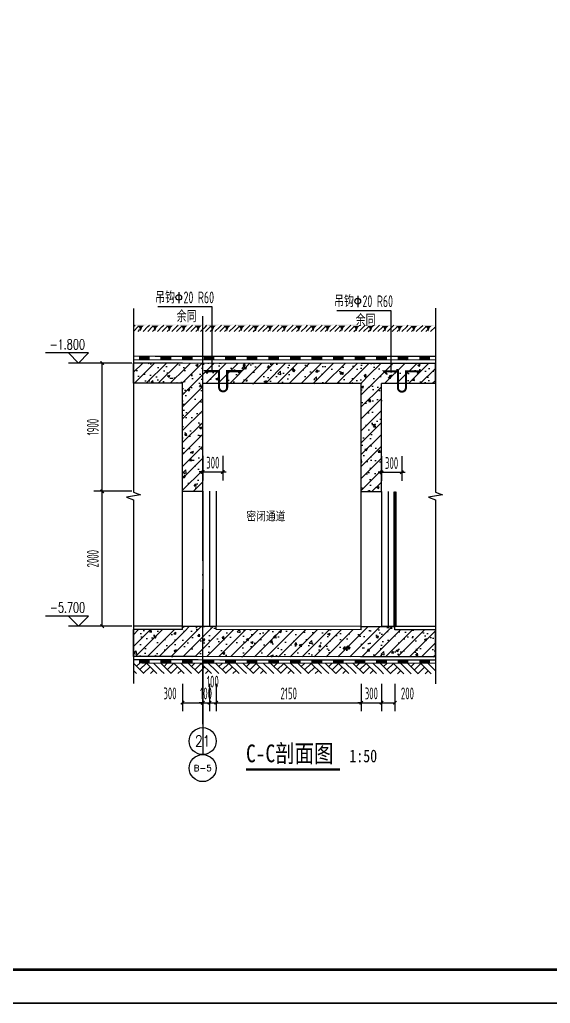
# Model space of a CAD drawing. Extents: x -473190 to 2138458, y -81875 to 2633646.
# Drawn here: x 1328830 to 1336696, y -52175 to -37595 of the extents above; entities that cross this region are included whole.
import ezdxf
from ezdxf.enums import TextEntityAlignment as Align

# ---------------------------------------------------------------- set-up
doc = ezdxf.new("R2010")
doc.units = 0
doc.header["$LTSCALE"] = 1000
doc.linetypes.add('DOTE', pattern=[2.42, 2, -0.2, 0.02, -0.2])
for name, color, linetype in [('$0$填充', 8, 'Continuous'), ('A_PLAN_DETAIL_zx', 41, 'Continuous'), ('AXIS', 3, 'Continuous'), ('AXIS_TEXT', 7, 'Continuous'), ('DIM_ELEV', 3, 'Continuous'), ('DIM_LEAD', 3, 'Continuous'), ('DIM_SYMB', 3, 'Continuous'), ('DOTE', 1, 'DOTE'), ('ECA_TK', 7, 'Continuous'), ('PUB_DIM', 3, 'Continuous'), ('PUB_HATCH', 8, 'Continuous'), ('PUB_TEXT', 7, 'Continuous'), ('RF-M', 4, 'Continuous'), ('RF-QT', 30, 'Continuous'), ('SURFACE', 6, 'Continuous'), ('tk', 7, 'Continuous'), ('可见线', 7, 'Continuous')]:
    doc.layers.add(name, color=color, linetype=linetype)
doc.layers.add('RF-WZ', color=110, linetype='Continuous', lineweight=0)
doc.styles.add('_TCH_AXIS', font='COMPLEX', dxfattribs={"bigfont": 'GBCBIG'})
doc.styles.add('_TCH_DIM', font='SIMPLEX', dxfattribs={"bigfont": 'GBCBIG'})
doc.styles.add('_TCH_DIM_T3', font='tssdeng.shx', dxfattribs={"width": 0.564706, "bigfont": '@@@tssdchn.shx'})
doc.styles.add('COMPLEX', font='COMPLEX.shx', dxfattribs={"width": 0.65})
doc.styles.add('KING-1', font='GBENOR', dxfattribs={"bigfont": 'GBCBIG'})
doc.styles.add('TYDG_01', font='', dxfattribs={"width": 0.8})
doc.styles.add('TYDG_02', font='TSSDENG', dxfattribs={"width": 0.8, "bigfont": 'TSSDCHN'})
doc.styles.get('TYDG_01').set_extended_font_data('SimSun')
doc.dimstyles.new('_TCH_ARCH&&50', dxfattribs={"dimtxt": 175, "dimasz": 50, "dimexe": 125, "dimexo": 150, "dimgap": 50, "dimtad": 1, "dimdec": 0, "dimzin": 0, "dimdsep": 46, "dimtxsty": '_TCH_DIM_T3', "dimblk": 'ARCHTICK', "dimcen": 0.09, "dimclrt": 7, "dimazin": 2, "dimtfac": 1, "dimtdec": 0, "dimtix": 1, "dimtmove": 2, "dimatfit": 3, "dimfxl": 0, "dimtolj": 1, "dimtzin": 0, "dimarcsym": 0})
pattern_1 = [(45, (-477544.96, -71625.69), (-88.388348, 88.388348), []), (50, (-477544.96, -71625.7), (358.63009, -31.376067), [37.5, -412.5]), (355, (-477544.96, -71625.7), (-69.37567, 376.09607), [30, -330]), (100.4514, (-477515.08, -71628.3), (289.25469, 344.71977), [31.870095, -350.571056]), (46.1842, (-477544.96, -71525.7), (533.62052, -82.75951), [56.25, -618.75]), (96.6356, (-477500.5, -71532.6), (467.33135, 487.05894), [47.80514, -525.8565]), (351.1842, (-477544.96, -71525.7), (467.33097, 487.0593), [45, -495]), (21, (-477494.96, -71550.7), (298.453526, -201.309445), [37.5, -412.5]), (326, (-477494.96, -71550.7), (121.657666, 362.57502), [30, -330]), (71.4514, (-477470.1, -71567.47), (420.111314, 161.26525), [31.870095, -350.571056]), (37.5, (-477544.96, -71625.69), (6.079928, 166.446927), [0, -326, 0, -335, 0, -331.25]), (7.5, (-477544.96, -71625.69), (131.534769, 197.205856), [0, -191, 0, -318.5, 0, -126.25]), (327.5, (-477656.46, -71625.69), (266.911218, -11.277436), [0, -125, 0, -390, 0, -517.5]), (317.5, (-477706.46, -71625.7), (291.593085, 50.05249), [0, -162.5, 0, -259, 0, -367.5])]

# ---------------------------------------------------------------- blocks, each defined once
blk = doc.blocks.new('10B_A1E图框')
at = {"layer": 'ECA_TK'}
blk.add_lwpolyline([(0, 0), (841, 0), (841, 594), (0, 594)], close=True, dxfattribs=at)
at = {"layer": 'ECA_TK', "const_width": 0.8}
blk.add_lwpolyline([(831, 10), (831, 584), (18, 584), (18, 10)], close=True, dxfattribs=at)
blk = doc.blocks.new('_ArchTick')
at = {"color": 0, "linetype": 'ByBlock', "const_width": 0.4}
blk.add_lwpolyline([(-0.5, -0.5), (0.5, 0.5)], dxfattribs=at)
blk = doc.blocks.new('*D2882')
at = {"layer": 'Defpoints', "color": 0, "transparency": 16777216}
for p in [(1331243, -47289), (1331543, -47289), (1331543, -47719)]:
    blk.add_point(p, dxfattribs=at)
at = {"layer": 'PUB_DIM', "color": 0, "lineweight": -2, "transparency": 16777216}
for p, q in [((1331243, -47439), (1331243, -47844)), ((1331543, -47439), (1331543, -47844)), ((1331243, -47719), (1331543, -47719))]:
    blk.add_line(p, q, dxfattribs=at)
at = {"layer": 'PUB_DIM', "color": 0, "lineweight": -2, "transparency": 16777216, "xscale": 50, "yscale": 50, "zscale": 50, "rotation": 180}
blk.add_blockref('_ArchTick', (1331243, -47719), dxfattribs=at)
at = {"layer": 'PUB_DIM', "color": 0, "lineweight": -2, "transparency": 16777216, "xscale": 50, "yscale": 50, "zscale": 50}
blk.add_blockref('_ArchTick', (1331543, -47719), dxfattribs=at)
at = {"layer": 'PUB_DIM', "color": 7, "transparency": 16777216, "insert": (1331058, -47581), "char_height": 175, "attachment_point": 5, "style": '_TCH_DIM_T3'}
blk.add_mtext('\\A1;300', dxfattribs=at)
blk = doc.blocks.new('*D2883')
at = {"layer": 'Defpoints', "color": 0, "transparency": 16777216}
for p in [(1331543, -47289), (1331643, -47289), (1331643, -47719)]:
    blk.add_point(p, dxfattribs=at)
at = {"layer": 'PUB_DIM', "color": 0, "lineweight": -2, "transparency": 16777216}
for p, q in [((1331543, -47439), (1331543, -47844)), ((1331643, -47439), (1331643, -47844)), ((1331543, -47719), (1331493, -47719)), ((1331543, -47719), (1331643, -47719)), ((1331643, -47719), (1331693, -47719))]:
    blk.add_line(p, q, dxfattribs=at)
at = {"layer": 'PUB_DIM', "color": 0, "lineweight": -2, "transparency": 16777216, "xscale": 50, "yscale": 50, "zscale": 50}
blk.add_blockref('_ArchTick', (1331543, -47719), dxfattribs=at)
at = {"layer": 'PUB_DIM', "color": 0, "lineweight": -2, "transparency": 16777216, "xscale": 50, "yscale": 50, "zscale": 50, "rotation": 180}
blk.add_blockref('_ArchTick', (1331643, -47719), dxfattribs=at)
at = {"layer": 'PUB_DIM', "color": 7, "transparency": 16777216, "insert": (1331593, -47581), "char_height": 175, "attachment_point": 5, "style": '_TCH_DIM_T3'}
blk.add_mtext('\\A1;100', dxfattribs=at)
blk = doc.blocks.new('*D2884')
at = {"layer": 'Defpoints', "color": 0, "transparency": 16777216}
for p in [(1331643, -47289), (1331743, -47289), (1331743, -47719)]:
    blk.add_point(p, dxfattribs=at)
at = {"layer": 'PUB_DIM', "color": 0, "lineweight": -2, "transparency": 16777216}
for p, q in [((1331643, -47439), (1331643, -47844)), ((1331743, -47439), (1331743, -47844)), ((1331643, -47719), (1331743, -47719))]:
    blk.add_line(p, q, dxfattribs=at)
at = {"layer": 'PUB_DIM', "color": 0, "lineweight": -2, "transparency": 16777216, "xscale": 50, "yscale": 50, "zscale": 50, "rotation": 180}
blk.add_blockref('_ArchTick', (1331643, -47719), dxfattribs=at)
at = {"layer": 'PUB_DIM', "color": 0, "lineweight": -2, "transparency": 16777216, "xscale": 50, "yscale": 50, "zscale": 50}
blk.add_blockref('_ArchTick', (1331743, -47719), dxfattribs=at)
at = {"layer": 'PUB_DIM', "color": 7, "transparency": 16777216, "insert": (1331693, -47406), "char_height": 175, "attachment_point": 5, "style": '_TCH_DIM_T3'}
blk.add_mtext('\\A1;100', dxfattribs=at)
blk = doc.blocks.new('*D2885')
at = {"layer": 'Defpoints', "color": 0, "transparency": 16777216}
for p in [(1331743, -47289), (1333893, -47289), (1333893, -47719)]:
    blk.add_point(p, dxfattribs=at)
at = {"layer": 'PUB_DIM', "color": 0, "lineweight": -2, "transparency": 16777216}
for p, q in [((1331743, -47439), (1331743, -47844)), ((1333893, -47439), (1333893, -47844)), ((1331743, -47719), (1333893, -47719))]:
    blk.add_line(p, q, dxfattribs=at)
at = {"layer": 'PUB_DIM', "color": 0, "lineweight": -2, "transparency": 16777216, "xscale": 50, "yscale": 50, "zscale": 50, "rotation": 180}
blk.add_blockref('_ArchTick', (1331743, -47719), dxfattribs=at)
at = {"layer": 'PUB_DIM', "color": 0, "lineweight": -2, "transparency": 16777216, "xscale": 50, "yscale": 50, "zscale": 50}
blk.add_blockref('_ArchTick', (1333893, -47719), dxfattribs=at)
at = {"layer": 'PUB_DIM', "color": 7, "transparency": 16777216, "insert": (1332818, -47581), "char_height": 175, "attachment_point": 5, "style": '_TCH_DIM_T3'}
blk.add_mtext('\\A1;2150', dxfattribs=at)
blk = doc.blocks.new('*D2886')
at = {"layer": 'Defpoints', "color": 0, "transparency": 16777216}
for p in [(1333893, -47289), (1334193, -47289), (1334193, -47719)]:
    blk.add_point(p, dxfattribs=at)
at = {"layer": 'PUB_DIM', "color": 0, "lineweight": -2, "transparency": 16777216}
for p, q in [((1333893, -47439), (1333893, -47844)), ((1334193, -47439), (1334193, -47844)), ((1333893, -47719), (1333843, -47719)), ((1333893, -47719), (1334193, -47719)), ((1334193, -47719), (1334243, -47719))]:
    blk.add_line(p, q, dxfattribs=at)
at = {"layer": 'PUB_DIM', "color": 0, "lineweight": -2, "transparency": 16777216, "xscale": 50, "yscale": 50, "zscale": 50}
blk.add_blockref('_ArchTick', (1333893, -47719), dxfattribs=at)
at = {"layer": 'PUB_DIM', "color": 0, "lineweight": -2, "transparency": 16777216, "xscale": 50, "yscale": 50, "zscale": 50, "rotation": 180}
blk.add_blockref('_ArchTick', (1334193, -47719), dxfattribs=at)
at = {"layer": 'PUB_DIM', "color": 7, "transparency": 16777216, "insert": (1334043, -47581), "char_height": 175, "attachment_point": 5, "style": '_TCH_DIM_T3'}
blk.add_mtext('\\A1;300', dxfattribs=at)
blk = doc.blocks.new('*D2887')
at = {"layer": 'Defpoints', "color": 0, "transparency": 16777216}
for p in [(1334193, -47289), (1334393, -47289), (1334393, -47719)]:
    blk.add_point(p, dxfattribs=at)
at = {"layer": 'PUB_DIM', "color": 0, "lineweight": -2, "transparency": 16777216}
for p, q in [((1334193, -47439), (1334193, -47844)), ((1334393, -47439), (1334393, -47844)), ((1334193, -47719), (1334393, -47719))]:
    blk.add_line(p, q, dxfattribs=at)
at = {"layer": 'PUB_DIM', "color": 0, "lineweight": -2, "transparency": 16777216, "xscale": 50, "yscale": 50, "zscale": 50, "rotation": 180}
blk.add_blockref('_ArchTick', (1334193, -47719), dxfattribs=at)
at = {"layer": 'PUB_DIM', "color": 0, "lineweight": -2, "transparency": 16777216, "xscale": 50, "yscale": 50, "zscale": 50}
blk.add_blockref('_ArchTick', (1334393, -47719), dxfattribs=at)
at = {"layer": 'PUB_DIM', "color": 7, "transparency": 16777216, "insert": (1334578, -47581), "char_height": 175, "attachment_point": 5, "style": '_TCH_DIM_T3'}
blk.add_mtext('\\A1;200', dxfattribs=at)
blk = doc.blocks.new('*D2888')
at = {"layer": 'Defpoints', "color": 0, "transparency": 16777216}
for p in [(1334193, -43913), (1334493, -43913), (1334493, -44304)]:
    blk.add_point(p, dxfattribs=at)
at = {"layer": 'PUB_DIM', "color": 0, "lineweight": -2, "transparency": 16777216}
for p, q in [((1334193, -44063), (1334193, -44429)), ((1334493, -44063), (1334493, -44429)), ((1334193, -44304), (1334143, -44304)), ((1334193, -44304), (1334493, -44304)), ((1334493, -44304), (1334543, -44304))]:
    blk.add_line(p, q, dxfattribs=at)
at = {"layer": 'PUB_DIM', "color": 0, "lineweight": -2, "transparency": 16777216, "xscale": 50, "yscale": 50, "zscale": 50}
blk.add_blockref('_ArchTick', (1334193, -44304), dxfattribs=at)
at = {"layer": 'PUB_DIM', "color": 0, "lineweight": -2, "transparency": 16777216, "xscale": 50, "yscale": 50, "zscale": 50, "rotation": 180}
blk.add_blockref('_ArchTick', (1334493, -44304), dxfattribs=at)
at = {"layer": 'PUB_DIM', "color": 7, "transparency": 16777216, "insert": (1334343, -44166), "char_height": 175, "attachment_point": 5, "style": '_TCH_DIM_T3'}
blk.add_mtext('\\A1;300', dxfattribs=at)
blk = doc.blocks.new('*D2889')
at = {"layer": 'Defpoints', "color": 0, "transparency": 16777216}
for p in [(1331543, -43909), (1331843, -43909), (1331843, -44299)]:
    blk.add_point(p, dxfattribs=at)
at = {"layer": 'PUB_DIM', "color": 0, "lineweight": -2, "transparency": 16777216}
for p, q in [((1331543, -44059), (1331543, -44424)), ((1331843, -44059), (1331843, -44424)), ((1331543, -44299), (1331493, -44299)), ((1331543, -44299), (1331843, -44299)), ((1331843, -44299), (1331893, -44299))]:
    blk.add_line(p, q, dxfattribs=at)
at = {"layer": 'PUB_DIM', "color": 0, "lineweight": -2, "transparency": 16777216, "xscale": 50, "yscale": 50, "zscale": 50}
blk.add_blockref('_ArchTick', (1331543, -44299), dxfattribs=at)
at = {"layer": 'PUB_DIM', "color": 0, "lineweight": -2, "transparency": 16777216, "xscale": 50, "yscale": 50, "zscale": 50, "rotation": 180}
blk.add_blockref('_ArchTick', (1331843, -44299), dxfattribs=at)
at = {"layer": 'PUB_DIM', "color": 7, "transparency": 16777216, "insert": (1331693, -44161), "char_height": 175, "attachment_point": 5, "style": '_TCH_DIM_T3'}
blk.add_mtext('\\A1;300', dxfattribs=at)
blk = doc.blocks.new('*D2890')
at = {"layer": 'Defpoints', "color": 0, "transparency": 16777216}
for p in [(1330053, -42684), (1330643, -42684), (1330643, -44584)]:
    blk.add_point(p, dxfattribs=at)
at = {"layer": 'PUB_DIM', "color": 0, "lineweight": -2, "transparency": 16777216}
for p, q in [((1330493, -42684), (1329928, -42684)), ((1330053, -44584), (1330053, -42684)), ((1330493, -44584), (1329928, -44584))]:
    blk.add_line(p, q, dxfattribs=at)
at = {"layer": 'PUB_DIM', "color": 0, "lineweight": -2, "transparency": 16777216, "xscale": 50, "yscale": 50, "zscale": 50}
for p, rotation in [((1330053, -42684), 90), ((1330053, -44584), 270)]:
    blk.add_blockref('_ArchTick', p, dxfattribs=dict(at, rotation=rotation))
at = {"layer": 'PUB_DIM', "color": 7, "transparency": 16777216, "insert": (1329915, -43634), "char_height": 175, "attachment_point": 5, "rotation": 90, "style": '_TCH_DIM_T3'}
blk.add_mtext('\\A1;1900', dxfattribs=at)
blk = doc.blocks.new('*D2891')
at = {"layer": 'Defpoints', "color": 0, "transparency": 16777216}
for p in [(1330053, -44584), (1330643, -44584), (1330643, -46584)]:
    blk.add_point(p, dxfattribs=at)
at = {"layer": 'PUB_DIM', "color": 0, "lineweight": -2, "transparency": 16777216}
for p, q in [((1330493, -44584), (1329928, -44584)), ((1330053, -46584), (1330053, -44584)), ((1330493, -46584), (1329928, -46584))]:
    blk.add_line(p, q, dxfattribs=at)
at = {"layer": 'PUB_DIM', "color": 0, "lineweight": -2, "transparency": 16777216, "xscale": 50, "yscale": 50, "zscale": 50}
for p, rotation in [((1330053, -44584), 90), ((1330053, -46584), 270)]:
    blk.add_blockref('_ArchTick', p, dxfattribs=dict(at, rotation=rotation))
at = {"layer": 'PUB_DIM', "color": 7, "transparency": 16777216, "insert": (1329915, -45584), "char_height": 175, "attachment_point": 5, "rotation": 90, "style": '_TCH_DIM_T3'}
blk.add_mtext('\\A1;2000', dxfattribs=at)
blk = doc.blocks.new('$LinePat$防水层2')
at = {"color": 0}
blk.add_line((0, 0), (600, 0), dxfattribs=at)
blk.add_solid([(150, 0), (450, 0), (150, -100), (450, -100)], dxfattribs=at)
blk = doc.blocks.new('$LinePat$素土夯实')
at = {"color": 0}
for p, q in [((0, -210), (210, 0)), ((120, -300), (420, 0)), ((420, 0), (608, -188)), ((495, -300), (795, 0)), ((615, 0), (705, -90)), ((210, -210), (300, -300)), ((315, -105), (502, -293)), ((705, -300), (795, -210))]:
    blk.add_line(p, q, dxfattribs=at)
blk = doc.blocks.new('$LinePat$自然土壤')
at = {"color": 0}
for p, q in [((0, -90), (71, -19)), ((0, -300), (211, -89)), ((210, -300), (286, -224)), ((420, -300), (630, -90))]:
    blk.add_line(p, q, dxfattribs=at)
for points in [[(0, 0), (630, 0), (168, -45), (462, -45)], [(168, -45), (462, -45), (252, -132), (378, -132)], [(252, -132), (378, -132), (315, -300)]]:
    blk.add_solid(points, dxfattribs=at)
blk = doc.blocks.new('_AXISO')
blk.add_circle((0, 0), 0.5)
at = {"layer": 'AXIS_TEXT', "style": 'COMPLEX', "width": 1.041667}
blk.add_attdef('A', text='', height=0.56, dxfattribs=at).set_placement((-0.25, -0.28), (0.25, -0.28), align=Align.FIT)

msp = doc.modelspace()

# ---------------------------------------------------------------- hatches: boundary and pattern name
at = {"layer": 'PUB_HATCH'}
h = msp.add_hatch(dxfattribs=at)
h.set_pattern_fill('钢筋混凝土', color=256, scale=50, style=0)
h.set_pattern_definition(pattern_1)
h.paths.add_polyline_path([(1331318, -42834.6), (1331242.9, -42684.4), (1330516.9, -42684.4), (1330516.9, -42984.4), (1331242.9, -42984.4)])
h = msp.add_hatch(dxfattribs=at)
h.set_pattern_fill('钢筋混凝土', color=256, scale=50, style=0)
h.set_pattern_definition(pattern_1)
h.paths.add_polyline_path([(1333968, -42839.2), (1333893.4, -42689.2), (1331243.4, -42684.4), (1331318, -42834.6), (1331542.9, -42985), (1333892.8, -42989.2)])
h = msp.add_hatch(dxfattribs=at)
h.set_pattern_fill('钢筋混凝土', color=256, scale=50, style=0)
h.set_pattern_definition(pattern_1)
h.paths.add_polyline_path([(1334992.8, -42689.2), (1333892.8, -42689.2), (1333968, -42839.2), (1334192.8, -42989.2), (1334992.8, -42989.2)])
h = msp.add_hatch(dxfattribs=at)
h.set_pattern_fill('钢筋混凝土', color=256, scale=50, style=0)
h.set_pattern_definition(pattern_1)
h.paths.add_polyline_path([(1331542.9, -44584.4), (1331542.9, -42985), (1331318, -42834.6), (1331242.9, -42984.4), (1331242.9, -44584.4)])
h = msp.add_hatch(dxfattribs=at)
h.set_pattern_fill('钢筋混凝土', color=256, scale=50, style=0)
h.set_pattern_definition(pattern_1)
h.paths.add_polyline_path([(1334192.8, -44589.2), (1334192.8, -42989.2), (1333968, -42839.2), (1333892.8, -42989.2), (1333892.8, -44589.2)])
h = msp.add_hatch(dxfattribs=at)
h.set_pattern_fill('钢筋混凝土', color=256, scale=50, style=0)
h.set_pattern_definition(pattern_1)
h.paths.add_polyline_path([(1331243, -46767.8), (1331242.9, -46634.4), (1330516.9, -46634.4), (1330516.9, -47034.4), (1331242.9, -47034.4)])
h = msp.add_hatch(dxfattribs=at)
h.set_pattern_fill('钢筋混凝土', color=256, scale=50, style=0)
h.set_pattern_definition(pattern_1)
h.paths.add_polyline_path([(1331467.8, -46834.8), (1331242.9, -46634.4), (1331243.4, -46634.4), (1331243.1, -46767.8), (1331242.7, -47034.4), (1331442.7, -47034.8)])
h = msp.add_hatch(dxfattribs=at)
h.set_pattern_fill('钢筋混凝土', color=256, scale=50, style=0)
h.set_pattern_definition(pattern_1)
h.paths.add_polyline_path([(1331467.8, -46834.8), (1331742.9, -46635.3), (1331742.9, -46584.4), (1331242.9, -46584.4), (1331242.9, -46634.4)])
h = msp.add_hatch(dxfattribs=at)
h.set_pattern_fill('钢筋混凝土', color=256, scale=50, style=0)
h.set_pattern_definition(pattern_1)
h.paths.add_polyline_path([(1333893, -46772.5), (1333893.4, -46639.2), (1331742.9, -46635.3), (1331467.8, -46834.8), (1331442.7, -47034.8), (1333892.7, -47039.2)])
h = msp.add_hatch(dxfattribs=at)
h.set_pattern_fill('钢筋混凝土', color=256, scale=50, style=0)
h.set_pattern_definition(pattern_1)
h.paths.add_polyline_path([(1334126.2, -46772.5), (1334392.8, -46639.2), (1334392.8, -46589.2), (1333892.8, -46589.2), (1333892.8, -46639.2)])
h = msp.add_hatch(dxfattribs=at)
h.set_pattern_fill('钢筋混凝土', color=256, scale=50, style=0)
h.set_pattern_definition(pattern_1)
h.paths.add_polyline_path([(1334126.2, -46772.5), (1333892.8, -46639.2), (1333893, -46772.5), (1333892.8, -47039.2), (1334092.8, -47039.2)])
h = msp.add_hatch(dxfattribs=at)
h.set_pattern_fill('钢筋混凝土', color=256, scale=50, style=0)
h.set_pattern_definition(pattern_1)
h.paths.add_polyline_path([(1334992.8, -46639.2), (1334392.8, -46639.2), (1334126.2, -46772.5), (1334092.8, -47039.2), (1334992.8, -47039.2)])

# ---------------------------------------------------------------- linework, layer by layer
msp.add_line((1334992.8, -42639.2), (1330516.9, -42634.4))
at = {"layer": 'A_PLAN_DETAIL_zx', "const_width": 30}
for points in [[(1332073.6, -42837.6), (1332105.8, -42804.4), (1331905.8, -42804.4), (1331905.8, -43044.4, -1), (1331785.8, -43044.4), (1331785.8, -42804.4), (1331585.8, -42804.4), (1331618, -42837.6)], [(1334723.6, -42842.4), (1334755.8, -42809.2), (1334555.8, -42809.2), (1334555.8, -43049.2, -1), (1334435.8, -43049.2), (1334435.8, -42809.2), (1334235.8, -42809.2), (1334267.9, -42842.4)]]:
    msp.add_lwpolyline(points, format="xyb", dxfattribs=at)
at = {"layer": 'AXIS'}
for p, q in [((1331543, -47088.2), (1331543, -48088.2)), ((1331543, -47088.3), (1331543, -48488.3))]:
    msp.add_line(p, q, dxfattribs=at)
at = {"layer": 'DIM_ELEV'}
for p, q in [((1329852.8, -42534.4), (1329211.8, -42534.4)), ((1329702.8, -42684.4), (1329552.8, -42534.4)), ((1329702.8, -42684.4), (1329852.8, -42534.4)), ((1330052.8, -42684.4), (1329552.8, -42684.4)), ((1329852.8, -46434.4), (1329211.8, -46434.4)), ((1329702.8, -46584.4), (1329552.8, -46434.4)), ((1329702.8, -46584.4), (1329852.8, -46434.4)), ((1330052.8, -46584.4), (1329552.8, -46584.4))]:
    msp.add_line(p, q, dxfattribs=at)
at = {"layer": 'DIM_LEAD'}
for p, q in [((1331683.4, -41850.9), (1330879.7, -41850.9)), ((1331685.8, -42804.4), (1331683.4, -41850.9)), ((1331685.8, -42804.4), (1331683.4, -41850.9)), ((1334335.8, -41908.2), (1333532.1, -41908.2)), ((1334335.8, -42809.2), (1334335.8, -41908.2)), ((1334335.8, -42809.2), (1334335.8, -41908.2))]:
    msp.add_line(p, q, dxfattribs=at)
at = {"layer": 'DIM_LEAD', "const_width": 20}
for points in [[(1331685.8, -42814.4, 1), (1331685.8, -42794.4, 1)], [(1331685.8, -42814.4, 1), (1331685.8, -42794.4, 1)], [(1334335.8, -42819.2, 1), (1334335.8, -42799.2, 1)], [(1334335.8, -42819.2, 1), (1334335.8, -42799.2, 1)]]:
    msp.add_lwpolyline(points, format="xyb", close=True, dxfattribs=at)
at = {"layer": 'DIM_SYMB'}
for points in [[(1330516.9, -41876.3), (1330516.9, -44599.1), (1330621.9, -44637.3), (1330411.9, -44674.3), (1330516.9, -44711.6), (1330516.9, -47434.4)], [(1334992.8, -41868.6), (1334992.8, -44597.6), (1335097.8, -44635.9), (1334887.8, -44672.9), (1334992.8, -44710.1), (1334992.8, -47439.2)]]:
    msp.add_lwpolyline(points, dxfattribs=at)
at = {"layer": 'DIM_SYMB', "const_width": 35}
msp.add_lwpolyline([(1332185.5, -48708.8), (1333577.5, -48708.8)], dxfattribs=at)
at = {"layer": 'DOTE'}
msp.add_line((1331542.8, -48034.5), (1331543.8, -41989.7), dxfattribs=at)
at = {"layer": 'PUB_TEXT'}
for p, q in [((1331188.7, -41632.2), (1331188.7, -41798.4)), ((1333841.1, -41689.4), (1333841.1, -41855.7))]:
    msp.add_line(p, q, dxfattribs=at)
for centre in [(1331188.7, -41710.9), (1333841.1, -41768.2)]:
    msp.add_circle(centre, 42, dxfattribs=at)
at = {"layer": 'RF-M'}
for p, q in [((1331242.9, -46584.4), (1331242.9, -44584.4)), ((1331542.9, -44584.4), (1331542.9, -46584.4)), ((1331642.9, -44584.4), (1331642.9, -46584.4)), ((1331742.9, -44584.4), (1331742.9, -46584.4)), ((1333892.8, -46589.2), (1333892.8, -44589.2)), ((1334192.8, -44589.2), (1334192.8, -46589.2)), ((1334292.8, -44589.2), (1334292.8, -46589.2)), ((1334392.8, -44589.2), (1334392.8, -46589.2))]:
    msp.add_line(p, q, dxfattribs=at)
at = {"layer": 'RF-M', "const_width": 50}
msp.add_lwpolyline([(1334392.8, -44589.2), (1334392.8, -46589.2)], dxfattribs=at)
at = {"layer": 'RF-QT'}
for p, q in [((1331242.9, -42684.4), (1330516.9, -42684.4)), ((1330516.9, -42984.4), (1330516.9, -42684.4)), ((1333893.4, -42689.2), (1331243.4, -42684.4)), ((1334992.8, -42689.2), (1333892.8, -42689.2)), ((1334992.8, -42989.2), (1334992.8, -42689.2)), ((1331242.9, -42984.4), (1330516.9, -42984.4)), ((1331242.9, -44584.4), (1331242.9, -42984.4)), ((1331542.9, -44584.4), (1331542.9, -42985)), ((1333892.8, -42989.2), (1331542.9, -42985)), ((1333892.8, -44589.2), (1333892.8, -42989.2)), ((1334992.8, -42989.2), (1334192.8, -42989.2)), ((1334192.8, -44589.2), (1334192.8, -42989.2)), ((1331242.9, -44584.4), (1331542.9, -44584.4)), ((1333892.8, -44589.2), (1334192.8, -44589.2)), ((1331242.9, -46634.4), (1330516.9, -46634.4)), ((1330516.9, -47034.4), (1330516.9, -46634.4)), ((1331242.9, -46634.4), (1331242.9, -46584.4)), ((1331242.9, -46584.4), (1331742.9, -46584.4)), ((1331242.9, -46634.4), (1331243.4, -46634.4)), ((1331742.9, -46635.3), (1331742.9, -46584.4)), ((1333893.4, -46639.2), (1331742.9, -46635.3)), ((1333892.8, -46639.2), (1333892.8, -46589.2)), ((1333892.8, -46589.2), (1334392.8, -46589.2)), ((1333892.8, -46639.2), (1333892.8, -46639.2)), ((1334392.8, -46639.2), (1334392.8, -46589.2)), ((1334992.8, -46639.2), (1334392.8, -46639.2)), ((1334992.8, -47039.2), (1334992.8, -46639.2)), ((1331242.9, -47034.4), (1330516.9, -47034.4)), ((1331442.7, -47034.8), (1331242.7, -47034.4)), ((1333892.7, -47039.2), (1331442.7, -47034.8)), ((1334092.8, -47039.2), (1333892.8, -47039.2)), ((1334992.8, -47039.2), (1334092.8, -47039.2))]:
    msp.add_line(p, q, dxfattribs=at)
at = {"layer": 'SURFACE'}
for points in [[(1334566.8, -42639.2), (1330516.9, -42634.4)], [(1334992.8, -47089.2), (1330642.9, -47084.4)], [(1334992.8, -47139.2), (1330642.9, -47134.4)]]:
    msp.add_lwpolyline(points, dxfattribs=at)
at = {"layer": '可见线'}
for p, q in [((1331242.9, -46584.4), (1330516.9, -46584.4)), ((1333892.8, -46589.2), (1331542.9, -46584.4)), ((1334992.8, -46589.2), (1334192.8, -46589.2))]:
    msp.add_line(p, q, dxfattribs=at)

# ---------------------------------------------------------------- block references
at = {"layer": '$0$填充', "xscale": -0.5118325746633307, "yscale": 0.5, "zscale": 0.5, "rotation": 359.9391037788359}
for p in [(1330923.8, -47134.9), (1331330.7, -47135.3), (1331737.6, -47135.7), (1332144.5, -47136.2), (1332551.4, -47136.6), (1332958.3, -47137), (1333365.2, -47137.4), (1333772.1, -47137.9), (1334179, -47138.3), (1334585.9, -47138.7), (1334992.8, -47139.2)]:
    msp.add_blockref('$LinePat$素土夯实', p, dxfattribs=at)
at = {"layer": 'AXIS'}
ref = msp.add_blockref('_AXISO', (1331543, -48288.2), dxfattribs=dict(at, xscale=400, yscale=400, zscale=400))
ref.add_attrib('A', '21', dxfattribs={"layer": 'AXIS_TEXT', "height": 164.22, "style": '_TCH_AXIS'}).set_placement((1331429.6, -48370.3), (1331656.4, -48370.3), align=Align.FIT)
ref = msp.add_blockref('_AXISO', (1331543, -48688.3), dxfattribs=dict(at, xscale=400, yscale=400, zscale=400))
ref.add_attrib('A', 'B-5', dxfattribs={"layer": 'AXIS_TEXT', "height": 89.83, "style": '_TCH_AXIS'}).set_placement((1331410.4, -48733.2), (1331675.6, -48733.2), align=Align.FIT)
at = {"layer": 'SURFACE', "color": 8, "xscale": 0.3383201712281568, "yscale": 0.3333333333333333, "zscale": 0.3333333333333333, "rotation": 359.939103769901}
for p in [(1330516.9, -42114.2), (1330730.1, -42114.5), (1330943.2, -42114.7), (1331156.3, -42114.9), (1331369.5, -42115.1), (1331582.6, -42115.4), (1331795.8, -42115.6), (1332008.9, -42115.8), (1332222, -42116), (1332435.2, -42116.3), (1332648.3, -42116.5), (1332861.5, -42116.7), (1333074.6, -42116.9), (1333287.8, -42117.2), (1333500.9, -42117.4), (1333714, -42117.6), (1333927.2, -42117.9), (1334140.3, -42118.1), (1334353.5, -42118.3), (1334566.6, -42118.5), (1334779.7, -42118.8)]:
    msp.add_blockref('$LinePat$自然土壤', p, dxfattribs=at)
at = {"layer": 'SURFACE', "yscale": 0.5, "zscale": 0.5}
for p, xscale, rotation in [((1330836.6, -42584.8), -0.5328542696915726, 359.9391037698988), ((1331156.3, -42585.1), -0.5328542696915726, 359.9391037698988), ((1331476, -42585.4), -0.5328542696915726, 359.9391037698988), ((1331795.7, -42585.8), -0.5328542696915726, 359.9391037698988), ((1332115.4, -42586.1), -0.5328542696915726, 359.9391037698988), ((1332435.1, -42586.5), -0.5328542696915726, 359.9391037698988), ((1332754.8, -42586.8), -0.5328542696915726, 359.9391037698988), ((1333074.6, -42587.1), -0.5328542696915726, 359.9391037698988), ((1333394.3, -42587.5), -0.5328542696915726, 359.9391037698988), ((1333714, -42587.8), -0.5328542696915726, 359.9391037698988), ((1334033.7, -42588.2), -0.5328542696915726, 359.9391037698988), ((1334353.4, -42588.5), -0.5328542696915726, 359.9391037698988), ((1334673.1, -42588.8), -0.5328542696915726, 359.9391037698988), ((1334992.8, -42589.2), -0.5328542696915726, 359.9391037698988), ((1330836.6, -47084.8), -0.532854269694755, 359.9391037788359), ((1331156.3, -47085.1), -0.532854269694755, 359.9391037788359), ((1331476, -47085.4), -0.532854269694755, 359.9391037788359), ((1331795.7, -47085.8), -0.532854269694755, 359.9391037788359), ((1332115.4, -47086.1), -0.532854269694755, 359.9391037788359), ((1332435.1, -47086.5), -0.532854269694755, 359.9391037788359), ((1332754.8, -47086.8), -0.532854269694755, 359.9391037788359), ((1333074.6, -47087.1), -0.532854269694755, 359.9391037788359), ((1333394.3, -47087.5), -0.532854269694755, 359.9391037788359), ((1333714, -47087.8), -0.532854269694755, 359.9391037788359), ((1334033.7, -47088.2), -0.532854269694755, 359.9391037788359), ((1334353.4, -47088.5), -0.532854269694755, 359.9391037788359), ((1334673.1, -47088.8), -0.532854269694755, 359.9391037788359), ((1334992.8, -47089.2), -0.532854269694755, 359.9391037788359)]:
    msp.add_blockref('$LinePat$防水层2', p, dxfattribs=dict(at, xscale=xscale, rotation=rotation))
at = {"layer": 'tk', "xscale": 50, "yscale": 50, "zscale": 50}
for p in [(1306263.1, -52174.7), (1306263.1, -81874.6)]:
    msp.add_blockref('10B_A1E图框', p, dxfattribs=at)

# ---------------------------------------------------------------- texts
at = {"layer": 'PUB_TEXT'}
for s, height, style, width, p in [('吊钩', 175, 'TYDG_02', 0.8, (1330838.7, -41798.4)), ('20 R60', 175, 'TYDG_02', 0.64, (1331258.7, -41798.4)), ('吊钩', 175, 'TYDG_02', 0.8, (1333491.1, -41855.7)), ('20 R60', 175, 'TYDG_02', 0.64, (1333911.1, -41855.7)), ('余同', 175, 'TYDG_02', 0.8, (1331158.1, -42078.4)), ('余同', 175, 'TYDG_02', 0.8, (1333810.5, -42135.7)), ('-1.800', 148.75, '_TCH_DIM', 0.705882, (1329276.3, -42481.9)), ('-5.700', 148.75, '_TCH_DIM', 0.705882, (1329279.3, -46381.9)), ('C-C剖面图', 264.35, 'TYDG_01', 0.8, (1332185.5, -48601.8)), ('1:50', 188.82, 'TYDG_01', 0.8, (1333717.5, -48601.8))]:
    msp.add_text(s, height=height, dxfattribs=dict(at, style=style, width=width)).set_placement(p)
at = {"layer": 'RF-WZ', "style": 'KING-1'}
msp.add_text('密闭通道', height=144.68, dxfattribs=at).set_placement((1332190.7, -45032.1))

# ---------------------------------------------------------------- dimensions: what is measured, and where the dimension line sits
at = {"layer": 'PUB_DIM'}
for p1, p2, distance, picture, middle in [((1330642.9, -44584.4), (1330642.9, -42684.4), 590.1, '*D2890', (1329915.3, -43634.4)), ((1331542.9, -43908.6), (1331842.9, -43908.6), -390.4, '*D2889', (1331692.9, -44161.4)), ((1334192.8, -43913.3), (1334492.9, -43913.3), -390.4, '*D2888', (1334342.8, -44166.2)), ((1330642.9, -46584.4), (1330642.9, -44584.4), 590.1, '*D2891', (1329915.3, -45584.4)), ((1331542.9, -47289), (1331642.9, -47289), -429.6, '*D2883', (1331592.9, -47581.1)), ((1331742.9, -47289), (1333892.8, -47289), -429.6, '*D2885', (1332817.8, -47581.1)), ((1333892.8, -47289), (1334192.8, -47289), -429.6, '*D2886', (1334042.8, -47581.1))]:
    dim = msp.add_aligned_dim(p1=p1, p2=p2, distance=distance, dimstyle='_TCH_ARCH&&50', dxfattribs=at)
    dim.commit()
    dim.dimension.update_dxf_attribs({"geometry": picture, "text_midpoint": middle})
for base, p1, p2, picture, middle in [((1331542.9, -47718.6), (1331242.9, -47289), (1331542.9, -47289), '*D2882', (1331057.9, -47581.1)), ((1331742.9, -47718.6), (1331642.9, -47289), (1331742.9, -47289), '*D2884', (1331692.9, -47406.1)), ((1334392.8, -47718.6), (1334192.8, -47289), (1334392.8, -47289), '*D2887', (1334577.8, -47581.1))]:
    dim = msp.add_linear_dim(base=base, p1=p1, p2=p2, angle=360, dimstyle='_TCH_ARCH&&50', dxfattribs=at)
    dim.commit()
    dim.dimension.update_dxf_attribs({"geometry": picture, "text_midpoint": middle, "dimtype": 129})

doc.saveas('drawing.dxf')
